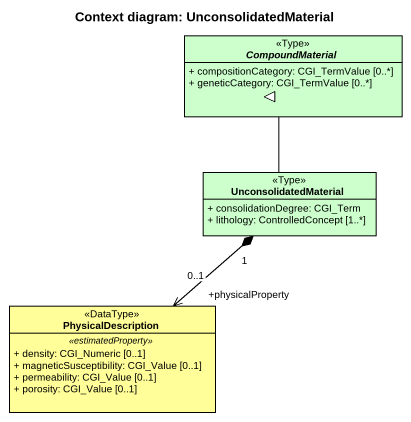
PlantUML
@startuml
title Context diagram: UnconsolidatedMaterial
hide circle
hide empty members
skinparam classAttributeIconSize 0
abstract class CompoundMaterial <<Type>> #CCFFCC {
  + compositionCategory: CGI_TermValue [0..*]
  + geneticCategory: CGI_TermValue [0..*]
}
class UnconsolidatedMaterial <<Type>> #CCFFCC {
  + consolidationDegree: CGI_Term
  + lithology: ControlledConcept [1..*]
}
class PhysicalDescription <<DataType>> #FFFE99 {
  .. <<estimatedProperty>> ..
  + density: CGI_Numeric [0..1]
  + magneticSusceptibility: CGI_Value [0..1]
  + permeability: CGI_Value [0..1]
  + porosity: CGI_Value [0..1]
}
UnconsolidatedMaterial -up-|> CompoundMaterial
UnconsolidatedMaterial "1" *--> "+physicalProperty\n0..1" PhysicalDescription
@enduml
